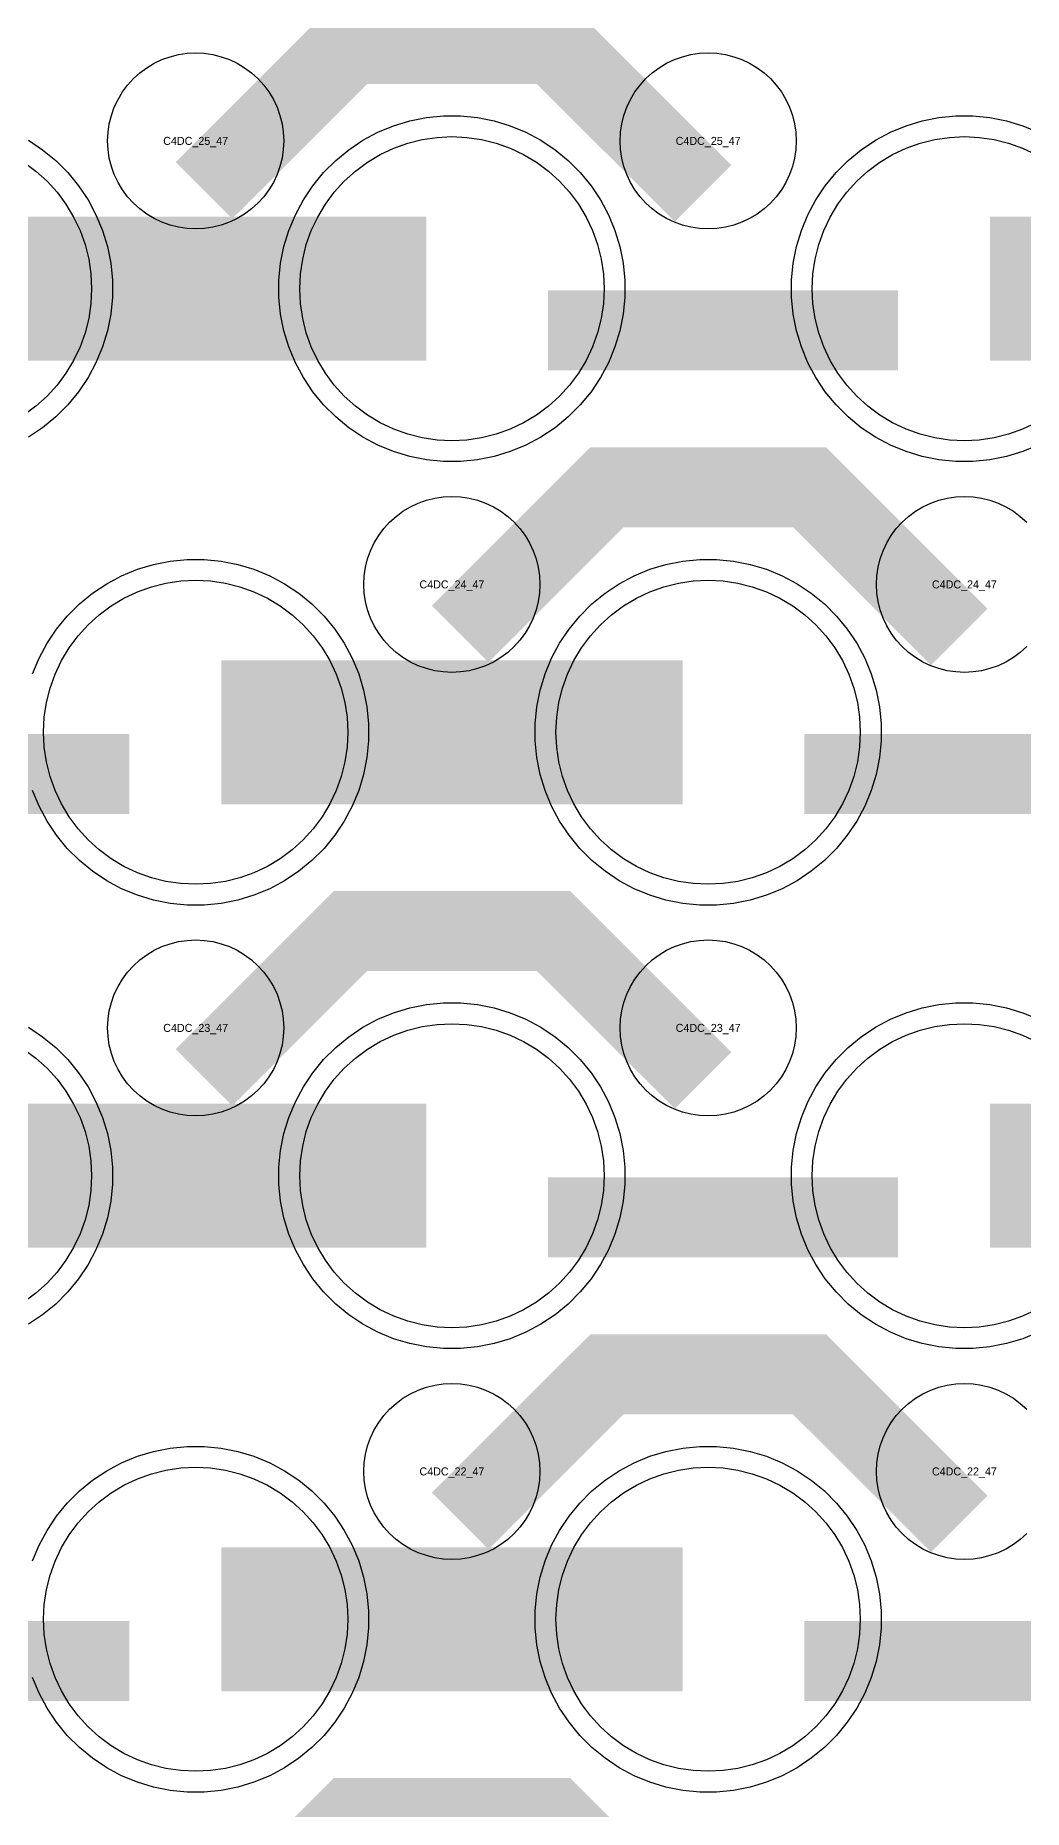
# Model space of a CAD drawing. Extents: x -11880 to 11880, y -14992 to 14992.
# Drawn here: x 2990 to 3298, y -11851 to -11296 of the extents above; entities that cross this region are included whole.
import ezdxf
from ezdxf.enums import TextEntityAlignment as Align

# ---------------------------------------------------------------- set-up
doc = ezdxf.new("R2010")
doc.units = 0
doc.header["$MEASUREMENT"] = 0
for name, color, linetype in [('GDS_775_DT_237', 138, 'CONTINUOUS'), ('RDL1_FS', 34, 'CONTINUOUS'), ('RDL_BS', 160, 'CONTINUOUS')]:
    doc.layers.add(name, color=color, linetype=linetype)

msp = doc.modelspace()

# ---------------------------------------------------------------- linework, layer by layer
at = {"layer": 'RDL1_FS'}
for points in [[(3120, -11422.969), (3115.343, -11422.74), (3110.732, -11422.056), (3106.209, -11420.924), (3101.819, -11419.352), (3097.605, -11417.36), (3093.605, -11414.962), (3089.86, -11412.184), (3086.406, -11409.054), (3083.276, -11405.6), (3080.498, -11401.855), (3078.1, -11397.855), (3076.108, -11393.641), (3074.536, -11389.251), (3073.404, -11384.728), (3072.72, -11380.117), (3072.491, -11375.46), (3072.72, -11370.803), (3073.404, -11366.192), (3074.536, -11361.669), (3076.108, -11357.279), (3078.1, -11353.065), (3080.498, -11349.065), (3083.276, -11345.32), (3086.406, -11341.866), (3089.86, -11338.736), (3093.605, -11335.958), (3097.605, -11333.56), (3101.819, -11331.568), (3106.209, -11329.996), (3110.732, -11328.864), (3115.343, -11328.18), (3120, -11327.951), (3124.657, -11328.18), (3129.268, -11328.864), (3133.791, -11329.996), (3138.181, -11331.568), (3142.395, -11333.56), (3146.395, -11335.958), (3150.14, -11338.736), (3153.594, -11341.866), (3156.724, -11345.32), (3159.502, -11349.065), (3161.9, -11353.065), (3163.892, -11357.279), (3165.464, -11361.669), (3166.596, -11366.192), (3167.28, -11370.803), (3167.509, -11375.46), (3167.28, -11380.117), (3166.596, -11384.728), (3165.464, -11389.251), (3163.892, -11393.641), (3161.9, -11397.855), (3159.502, -11401.855), (3156.724, -11405.6), (3153.594, -11409.054), (3150.14, -11412.184), (3146.395, -11414.962), (3142.395, -11417.36), (3138.181, -11419.352), (3133.791, -11420.924), (3129.268, -11422.056), (3124.657, -11422.74)], [(3040, -11838.664), (3035.343, -11838.435), (3030.732, -11837.751), (3026.209, -11836.619), (3021.819, -11835.047), (3017.605, -11833.055), (3013.605, -11830.657), (3009.86, -11827.879), (3006.406, -11824.749), (3003.276, -11821.295), (3000.498, -11817.55), (2998.1, -11813.55), (2996.108, -11809.336), (2994.536, -11804.946), (2993.404, -11800.423), (2992.72, -11795.812), (2992.491, -11791.155), (2992.72, -11786.498), (2993.404, -11781.887), (2994.536, -11777.364), (2996.108, -11772.974), (2998.1, -11768.76), (3000.498, -11764.76), (3003.276, -11761.015), (3006.406, -11757.561), (3009.86, -11754.431), (3013.605, -11751.653), (3017.605, -11749.255), (3021.819, -11747.263), (3026.209, -11745.691), (3030.732, -11744.559), (3035.343, -11743.875), (3040, -11743.646), (3044.657, -11743.875), (3049.268, -11744.559), (3053.791, -11745.691), (3058.181, -11747.263), (3062.395, -11749.255), (3066.395, -11751.653), (3070.14, -11754.431), (3073.594, -11757.561), (3076.724, -11761.015), (3079.502, -11764.76), (3081.9, -11768.76), (3083.892, -11772.974), (3085.464, -11777.364), (3086.596, -11781.887), (3087.28, -11786.498), (3087.509, -11791.155), (3087.28, -11795.812), (3086.596, -11800.423), (3085.464, -11804.946), (3083.892, -11809.336), (3081.9, -11813.55), (3079.502, -11817.55), (3076.724, -11821.295), (3073.594, -11824.749), (3070.14, -11827.879), (3066.395, -11830.657), (3062.395, -11833.055), (3058.181, -11835.047), (3053.791, -11836.619), (3049.268, -11837.751), (3044.657, -11838.435)], [(3200, -11838.664), (3195.343, -11838.435), (3190.732, -11837.751), (3186.209, -11836.619), (3181.819, -11835.047), (3177.605, -11833.055), (3173.605, -11830.657), (3169.86, -11827.879), (3166.406, -11824.749), (3163.276, -11821.295), (3160.498, -11817.55), (3158.1, -11813.55), (3156.108, -11809.336), (3154.536, -11804.946), (3153.404, -11800.423), (3152.72, -11795.812), (3152.491, -11791.155), (3152.72, -11786.498), (3153.404, -11781.887), (3154.536, -11777.364), (3156.108, -11772.974), (3158.1, -11768.76), (3160.498, -11764.76), (3163.276, -11761.015), (3166.406, -11757.561), (3169.86, -11754.431), (3173.605, -11751.653), (3177.605, -11749.255), (3181.819, -11747.263), (3186.209, -11745.691), (3190.732, -11744.559), (3195.343, -11743.875), (3200, -11743.646), (3204.657, -11743.875), (3209.268, -11744.559), (3213.791, -11745.691), (3218.181, -11747.263), (3222.395, -11749.255), (3226.395, -11751.653), (3230.14, -11754.431), (3233.594, -11757.561), (3236.724, -11761.015), (3239.502, -11764.76), (3241.9, -11768.76), (3243.892, -11772.974), (3245.464, -11777.364), (3246.596, -11781.887), (3247.28, -11786.498), (3247.509, -11791.155), (3247.28, -11795.812), (3246.596, -11800.423), (3245.464, -11804.946), (3243.892, -11809.336), (3241.9, -11813.55), (3239.502, -11817.55), (3236.724, -11821.295), (3233.594, -11824.749), (3230.14, -11827.879), (3226.395, -11830.657), (3222.395, -11833.055), (3218.181, -11835.047), (3213.791, -11836.619), (3209.268, -11837.751), (3204.657, -11838.435)]]:
    msp.add_lwpolyline(points, close=True, dxfattribs=at)
for points in [[(3302.395, -11417.36), (3298.181, -11419.352), (3293.791, -11420.924), (3289.268, -11422.056), (3284.657, -11422.74), (3280, -11422.969), (3275.343, -11422.74), (3270.732, -11422.056), (3266.209, -11420.924), (3261.819, -11419.352), (3257.605, -11417.36), (3253.605, -11414.962), (3249.86, -11412.184), (3246.406, -11409.054), (3243.276, -11405.6), (3240.498, -11401.855), (3238.1, -11397.855), (3236.108, -11393.641), (3234.536, -11389.251), (3233.404, -11384.728), (3232.72, -11380.117), (3232.491, -11375.46), (3232.72, -11370.803), (3233.404, -11366.192), (3234.536, -11361.669), (3236.108, -11357.279), (3238.1, -11353.065), (3240.498, -11349.065), (3243.276, -11345.32), (3246.406, -11341.866), (3249.86, -11338.736), (3253.605, -11335.958), (3257.605, -11333.56), (3261.819, -11331.568), (3266.209, -11329.996), (3270.732, -11328.864), (3275.343, -11328.18), (3280, -11327.951), (3284.657, -11328.18), (3289.268, -11328.864), (3293.791, -11329.996), (3298.181, -11331.568), (3302.395, -11333.56)], [(2986.395, -11335.958), (2990.14, -11338.736), (2993.594, -11341.866), (2996.724, -11345.32), (2999.502, -11349.065), (3001.9, -11353.065), (3003.892, -11357.279), (3005.464, -11361.669), (3006.596, -11366.192), (3007.28, -11370.803), (3007.509, -11375.46), (3007.28, -11380.117), (3006.596, -11384.728), (3005.464, -11389.251), (3003.892, -11393.641), (3001.9, -11397.855), (2999.502, -11401.855), (2996.724, -11405.6), (2993.594, -11409.054), (2990.14, -11412.184), (2986.395, -11414.962)]]:
    msp.add_lwpolyline(points, dxfattribs=at)
for points in [[(2968.002, -11375.46, 45, 45, 0), (3040.002, -11375.46, 45, 45, 0)], [(3040.002, -11375.46, 45, 45, 0), (3112.002, -11375.46, 45, 45, 0)], [(3288.002, -11375.46, 45, 45, 0), (3360.002, -11375.46, 45, 45, 0)], [(3048.002, -11791.155, 45, 45, 0), (3120.002, -11791.155, 45, 45, 0)], [(3120.002, -11791.155, 45, 45, 0), (3192.002, -11791.155, 45, 45, 0)]]:
    msp.add_lwpolyline(points, format="xyseb", dxfattribs=at)
at = {"layer": 'RDL1_FS', "color": 241, "true_color": 0xf7abae}
for points in [[(3040, -11561.534), (3035.343, -11561.305), (3030.732, -11560.621), (3026.209, -11559.489), (3021.819, -11557.917), (3017.605, -11555.925), (3013.605, -11553.527), (3009.86, -11550.749), (3006.406, -11547.619), (3003.276, -11544.165), (3000.498, -11540.42), (2998.1, -11536.42), (2996.108, -11532.206), (2994.536, -11527.816), (2993.404, -11523.293), (2992.72, -11518.682), (2992.491, -11514.025), (2992.72, -11509.368), (2993.404, -11504.757), (2994.536, -11500.234), (2996.108, -11495.844), (2998.1, -11491.63), (3000.498, -11487.63), (3003.276, -11483.885), (3006.406, -11480.431), (3009.86, -11477.301), (3013.605, -11474.523), (3017.605, -11472.125), (3021.819, -11470.133), (3026.209, -11468.561), (3030.732, -11467.429), (3035.343, -11466.745), (3040, -11466.516), (3044.657, -11466.745), (3049.268, -11467.429), (3053.791, -11468.561), (3058.181, -11470.133), (3062.395, -11472.125), (3066.395, -11474.523), (3070.14, -11477.301), (3073.594, -11480.431), (3076.724, -11483.885), (3079.502, -11487.63), (3081.9, -11491.63), (3083.892, -11495.844), (3085.464, -11500.234), (3086.596, -11504.757), (3087.28, -11509.368), (3087.509, -11514.025), (3087.28, -11518.682), (3086.596, -11523.293), (3085.464, -11527.816), (3083.892, -11532.206), (3081.9, -11536.42), (3079.502, -11540.42), (3076.724, -11544.165), (3073.594, -11547.619), (3070.14, -11550.749), (3066.395, -11553.527), (3062.395, -11555.925), (3058.181, -11557.917), (3053.791, -11559.489), (3049.268, -11560.621), (3044.657, -11561.305)], [(3200, -11561.534), (3195.343, -11561.305), (3190.732, -11560.621), (3186.209, -11559.489), (3181.819, -11557.917), (3177.605, -11555.925), (3173.605, -11553.527), (3169.86, -11550.749), (3166.406, -11547.619), (3163.276, -11544.165), (3160.498, -11540.42), (3158.1, -11536.42), (3156.108, -11532.206), (3154.536, -11527.816), (3153.404, -11523.293), (3152.72, -11518.682), (3152.491, -11514.025), (3152.72, -11509.368), (3153.404, -11504.757), (3154.536, -11500.234), (3156.108, -11495.844), (3158.1, -11491.63), (3160.498, -11487.63), (3163.276, -11483.885), (3166.406, -11480.431), (3169.86, -11477.301), (3173.605, -11474.523), (3177.605, -11472.125), (3181.819, -11470.133), (3186.209, -11468.561), (3190.732, -11467.429), (3195.343, -11466.745), (3200, -11466.516), (3204.657, -11466.745), (3209.268, -11467.429), (3213.791, -11468.561), (3218.181, -11470.133), (3222.395, -11472.125), (3226.395, -11474.523), (3230.14, -11477.301), (3233.594, -11480.431), (3236.724, -11483.885), (3239.502, -11487.63), (3241.9, -11491.63), (3243.892, -11495.844), (3245.464, -11500.234), (3246.596, -11504.757), (3247.28, -11509.368), (3247.509, -11514.025), (3247.28, -11518.682), (3246.596, -11523.293), (3245.464, -11527.816), (3243.892, -11532.206), (3241.9, -11536.42), (3239.502, -11540.42), (3236.724, -11544.165), (3233.594, -11547.619), (3230.14, -11550.749), (3226.395, -11553.527), (3222.395, -11555.925), (3218.181, -11557.917), (3213.791, -11559.489), (3209.268, -11560.621), (3204.657, -11561.305)], [(3120, -11700.099), (3115.343, -11699.87), (3110.732, -11699.186), (3106.209, -11698.054), (3101.819, -11696.482), (3097.605, -11694.49), (3093.605, -11692.092), (3089.86, -11689.314), (3086.406, -11686.184), (3083.276, -11682.73), (3080.498, -11678.985), (3078.1, -11674.985), (3076.108, -11670.771), (3074.536, -11666.381), (3073.404, -11661.858), (3072.72, -11657.247), (3072.491, -11652.59), (3072.72, -11647.933), (3073.404, -11643.322), (3074.536, -11638.799), (3076.108, -11634.409), (3078.1, -11630.195), (3080.498, -11626.195), (3083.276, -11622.45), (3086.406, -11618.996), (3089.86, -11615.866), (3093.605, -11613.088), (3097.605, -11610.69), (3101.819, -11608.698), (3106.209, -11607.126), (3110.732, -11605.994), (3115.343, -11605.31), (3120, -11605.081), (3124.657, -11605.31), (3129.268, -11605.994), (3133.791, -11607.126), (3138.181, -11608.698), (3142.395, -11610.69), (3146.395, -11613.088), (3150.14, -11615.866), (3153.594, -11618.996), (3156.724, -11622.45), (3159.502, -11626.195), (3161.9, -11630.195), (3163.892, -11634.409), (3165.464, -11638.799), (3166.596, -11643.322), (3167.28, -11647.933), (3167.509, -11652.59), (3167.28, -11657.247), (3166.596, -11661.858), (3165.464, -11666.381), (3163.892, -11670.771), (3161.9, -11674.985), (3159.502, -11678.985), (3156.724, -11682.73), (3153.594, -11686.184), (3150.14, -11689.314), (3146.395, -11692.092), (3142.395, -11694.49), (3138.181, -11696.482), (3133.791, -11698.054), (3129.268, -11699.186), (3124.657, -11699.87)]]:
    msp.add_lwpolyline(points, close=True, dxfattribs=at)
for points in [[(3048.002, -11514.025, 45, 45, 0), (3120.002, -11514.025, 45, 45, 0)], [(3120.002, -11514.025, 45, 45, 0), (3192.002, -11514.025, 45, 45, 0)], [(2968.002, -11652.59, 45, 45, 0), (3040.002, -11652.59, 45, 45, 0)], [(3040.002, -11652.59, 45, 45, 0), (3112.002, -11652.59, 45, 45, 0)], [(3288.002, -11652.59, 45, 45, 0), (3360.002, -11652.59, 45, 45, 0)]]:
    msp.add_lwpolyline(points, format="xyseb", dxfattribs=at)
for points in [[(3302.395, -11694.49), (3298.181, -11696.482), (3293.791, -11698.054), (3289.268, -11699.186), (3284.657, -11699.87), (3280, -11700.099), (3275.343, -11699.87), (3270.732, -11699.186), (3266.209, -11698.054), (3261.819, -11696.482), (3257.605, -11694.49), (3253.605, -11692.092), (3249.86, -11689.314), (3246.406, -11686.184), (3243.276, -11682.73), (3240.498, -11678.985), (3238.1, -11674.985), (3236.108, -11670.771), (3234.536, -11666.381), (3233.404, -11661.858), (3232.72, -11657.247), (3232.491, -11652.59), (3232.72, -11647.933), (3233.404, -11643.322), (3234.536, -11638.799), (3236.108, -11634.409), (3238.1, -11630.195), (3240.498, -11626.195), (3243.276, -11622.45), (3246.406, -11618.996), (3249.86, -11615.866), (3253.605, -11613.088), (3257.605, -11610.69), (3261.819, -11608.698), (3266.209, -11607.126), (3270.732, -11605.994), (3275.343, -11605.31), (3280, -11605.081), (3284.657, -11605.31), (3289.268, -11605.994), (3293.791, -11607.126), (3298.181, -11608.698), (3302.395, -11610.69)], [(2986.395, -11613.088), (2990.14, -11615.866), (2993.594, -11618.996), (2996.724, -11622.45), (2999.502, -11626.195), (3001.9, -11630.195), (3003.892, -11634.409), (3005.464, -11638.799), (3006.596, -11643.322), (3007.28, -11647.933), (3007.509, -11652.59), (3007.28, -11657.247), (3006.596, -11661.858), (3005.464, -11666.381), (3003.892, -11670.771), (3001.9, -11674.985), (2999.502, -11678.985), (2996.724, -11682.73), (2993.594, -11686.184), (2990.14, -11689.314), (2986.395, -11692.092)]]:
    msp.add_lwpolyline(points, dxfattribs=at)
at = {"layer": 'RDL_BS'}
for points in [[(3042.562, -11344.774, 25, 25, 0), (3088.377, -11298.959, 25, 25, 0), (3121.93, -11298.959, 25, 25, 0)], [(3198.401, -11345.673, 25, 25, 0), (3151.687, -11298.959, 25, 25, 0), (3121.929, -11298.959, 25, 25, 0)], [(3150.016, -11388.473, 25, 25, 0), (3259.281, -11388.473, 25, 25, 0)], [(3122.562, -11483.339, 25, 25, 0), (3168.377, -11437.524, 25, 25, 0), (3201.93, -11437.524, 25, 25, 0)], [(3278.401, -11484.238, 25, 25, 0), (3231.687, -11437.524, 25, 25, 0), (3201.929, -11437.524, 25, 25, 0)], [(3042.562, -11621.904, 25, 25, 0), (3088.377, -11576.089, 25, 25, 0), (3121.93, -11576.089, 25, 25, 0)], [(3198.401, -11622.803, 25, 25, 0), (3151.687, -11576.089, 25, 25, 0), (3121.929, -11576.089, 25, 25, 0)], [(3122.562, -11760.469, 25, 25, 0), (3168.377, -11714.654, 25, 25, 0), (3201.93, -11714.654, 25, 25, 0)], [(3278.401, -11761.368, 25, 25, 0), (3231.687, -11714.654, 25, 25, 0), (3201.929, -11714.654, 25, 25, 0)], [(2910.016, -11804.168, 25, 25, 0), (3019.281, -11804.168, 25, 25, 0)], [(3230.016, -11804.168, 25, 25, 0), (3339.281, -11804.168, 25, 25, 0)], [(3042.562, -11899.034, 25, 25, 0), (3088.377, -11853.219, 25, 25, 0), (3121.93, -11853.219, 25, 25, 0)], [(3198.401, -11899.933, 25, 25, 0), (3151.687, -11853.219, 25, 25, 0), (3121.929, -11853.219, 25, 25, 0)]]:
    msp.add_lwpolyline(points, format="xyseb", dxfattribs=at)
for points in [[(3040, -11356.766), (3037.307, -11356.634), (3034.635, -11356.238), (3032.016, -11355.581), (3029.481, -11354.674), (3027.044, -11353.522), (3024.72, -11352.129), (3022.557, -11350.526), (3020.558, -11348.714), (3018.746, -11346.715), (3017.143, -11344.552), (3015.75, -11342.228), (3014.598, -11339.791), (3013.691, -11337.256), (3013.034, -11334.637), (3012.638, -11331.965), (3012.506, -11329.272), (3012.638, -11326.579), (3013.034, -11323.907), (3013.691, -11321.288), (3014.598, -11318.753), (3015.75, -11316.316), (3017.143, -11313.992), (3018.746, -11311.829), (3020.558, -11309.83), (3022.557, -11308.018), (3024.72, -11306.415), (3027.044, -11305.022), (3029.481, -11303.87), (3032.016, -11302.963), (3034.635, -11302.306), (3037.307, -11301.91), (3040, -11301.778), (3042.693, -11301.91), (3045.365, -11302.306), (3047.984, -11302.963), (3050.519, -11303.87), (3052.956, -11305.022), (3055.28, -11306.415), (3057.443, -11308.018), (3059.442, -11309.83), (3061.254, -11311.829), (3062.857, -11313.992), (3064.25, -11316.316), (3065.402, -11318.753), (3066.309, -11321.288), (3066.966, -11323.907), (3067.362, -11326.579), (3067.494, -11329.272), (3067.362, -11331.965), (3066.966, -11334.637), (3066.309, -11337.256), (3065.402, -11339.791), (3064.25, -11342.228), (3062.857, -11344.552), (3061.254, -11346.715), (3059.442, -11348.714), (3057.443, -11350.526), (3055.28, -11352.129), (3052.956, -11353.522), (3050.519, -11354.674), (3047.984, -11355.581), (3045.365, -11356.238), (3042.693, -11356.634)], [(3200, -11356.766), (3197.307, -11356.634), (3194.635, -11356.238), (3192.016, -11355.581), (3189.481, -11354.674), (3187.044, -11353.522), (3184.72, -11352.129), (3182.557, -11350.526), (3180.558, -11348.714), (3178.746, -11346.715), (3177.143, -11344.552), (3175.75, -11342.228), (3174.598, -11339.791), (3173.691, -11337.256), (3173.034, -11334.637), (3172.638, -11331.965), (3172.506, -11329.272), (3172.638, -11326.579), (3173.034, -11323.907), (3173.691, -11321.288), (3174.598, -11318.753), (3175.75, -11316.316), (3177.143, -11313.992), (3178.746, -11311.829), (3180.558, -11309.83), (3182.557, -11308.018), (3184.72, -11306.415), (3187.044, -11305.022), (3189.481, -11303.87), (3192.016, -11302.963), (3194.635, -11302.306), (3197.307, -11301.91), (3200, -11301.778), (3202.693, -11301.91), (3205.365, -11302.306), (3207.984, -11302.963), (3210.519, -11303.87), (3212.956, -11305.022), (3215.28, -11306.415), (3217.443, -11308.018), (3219.442, -11309.83), (3221.254, -11311.829), (3222.857, -11313.992), (3224.25, -11316.316), (3225.402, -11318.753), (3226.309, -11321.288), (3226.966, -11323.907), (3227.362, -11326.579), (3227.494, -11329.272), (3227.362, -11331.965), (3226.966, -11334.637), (3226.309, -11337.256), (3225.402, -11339.791), (3224.25, -11342.228), (3222.857, -11344.552), (3221.254, -11346.715), (3219.442, -11348.714), (3217.443, -11350.526), (3215.28, -11352.129), (3212.956, -11353.522), (3210.519, -11354.674), (3207.984, -11355.581), (3205.365, -11356.238), (3202.693, -11356.634)], [(3117.356, -11429.46), (3112.062, -11428.943), (3106.835, -11427.897), (3101.795, -11426.366), (3096.885, -11424.335), (3092.223, -11421.843), (3087.809, -11418.896), (3083.708, -11415.534), (3079.926, -11411.752), (3076.564, -11407.651), (3073.617, -11403.237), (3071.125, -11398.575), (3069.094, -11393.665), (3067.563, -11388.625), (3066.517, -11383.398), (3066, -11378.104), (3066, -11372.816), (3066.517, -11367.522), (3067.563, -11362.295), (3069.094, -11357.255), (3071.125, -11352.345), (3073.617, -11347.683), (3076.564, -11343.269), (3079.926, -11339.168), (3083.708, -11335.386), (3087.809, -11332.024), (3092.223, -11329.077), (3096.885, -11326.585), (3101.795, -11324.554), (3106.835, -11323.023), (3112.062, -11321.977), (3117.356, -11321.46), (3122.644, -11321.46), (3127.938, -11321.977), (3133.165, -11323.023), (3138.205, -11324.554), (3143.115, -11326.585), (3147.777, -11329.077), (3152.191, -11332.024), (3156.292, -11335.386), (3160.074, -11339.168), (3163.436, -11343.269), (3166.383, -11347.683), (3168.875, -11352.345), (3170.906, -11357.255), (3172.437, -11362.295), (3173.483, -11367.522), (3174, -11372.816), (3174, -11378.104), (3173.483, -11383.398), (3172.437, -11388.625), (3170.906, -11393.665), (3168.875, -11398.575), (3166.383, -11403.237), (3163.436, -11407.651), (3160.074, -11411.752), (3156.292, -11415.534), (3152.191, -11418.896), (3147.777, -11421.843), (3143.115, -11424.335), (3138.205, -11426.366), (3133.165, -11427.897), (3127.938, -11428.943), (3122.644, -11429.46)], [(3120, -11495.331), (3117.307, -11495.199), (3114.635, -11494.803), (3112.016, -11494.146), (3109.481, -11493.239), (3107.044, -11492.087), (3104.72, -11490.694), (3102.557, -11489.091), (3100.558, -11487.279), (3098.746, -11485.28), (3097.143, -11483.117), (3095.75, -11480.793), (3094.598, -11478.356), (3093.691, -11475.821), (3093.034, -11473.202), (3092.638, -11470.53), (3092.506, -11467.837), (3092.638, -11465.144), (3093.034, -11462.472), (3093.691, -11459.853), (3094.598, -11457.318), (3095.75, -11454.881), (3097.143, -11452.557), (3098.746, -11450.394), (3100.558, -11448.395), (3102.557, -11446.583), (3104.72, -11444.98), (3107.044, -11443.587), (3109.481, -11442.435), (3112.016, -11441.528), (3114.635, -11440.871), (3117.307, -11440.475), (3120, -11440.343), (3122.693, -11440.475), (3125.365, -11440.871), (3127.984, -11441.528), (3130.519, -11442.435), (3132.956, -11443.587), (3135.28, -11444.98), (3137.443, -11446.583), (3139.442, -11448.395), (3141.254, -11450.394), (3142.857, -11452.557), (3144.25, -11454.881), (3145.402, -11457.318), (3146.309, -11459.853), (3146.966, -11462.472), (3147.362, -11465.144), (3147.494, -11467.837), (3147.362, -11470.53), (3146.966, -11473.202), (3146.309, -11475.821), (3145.402, -11478.356), (3144.25, -11480.793), (3142.857, -11483.117), (3141.254, -11485.28), (3139.442, -11487.279), (3137.443, -11489.091), (3135.28, -11490.694), (3132.956, -11492.087), (3130.519, -11493.239), (3127.984, -11494.146), (3125.365, -11494.803), (3122.693, -11495.199)], [(3040, -11633.896), (3037.307, -11633.764), (3034.635, -11633.368), (3032.016, -11632.711), (3029.481, -11631.804), (3027.044, -11630.652), (3024.72, -11629.259), (3022.557, -11627.656), (3020.558, -11625.844), (3018.746, -11623.845), (3017.143, -11621.682), (3015.75, -11619.358), (3014.598, -11616.921), (3013.691, -11614.386), (3013.034, -11611.767), (3012.638, -11609.095), (3012.506, -11606.402), (3012.638, -11603.709), (3013.034, -11601.037), (3013.691, -11598.418), (3014.598, -11595.883), (3015.75, -11593.446), (3017.143, -11591.122), (3018.746, -11588.959), (3020.558, -11586.96), (3022.557, -11585.148), (3024.72, -11583.545), (3027.044, -11582.152), (3029.481, -11581), (3032.016, -11580.093), (3034.635, -11579.436), (3037.307, -11579.04), (3040, -11578.908), (3042.693, -11579.04), (3045.365, -11579.436), (3047.984, -11580.093), (3050.519, -11581), (3052.956, -11582.152), (3055.28, -11583.545), (3057.443, -11585.148), (3059.442, -11586.96), (3061.254, -11588.959), (3062.857, -11591.122), (3064.25, -11593.446), (3065.402, -11595.883), (3066.309, -11598.418), (3066.966, -11601.037), (3067.362, -11603.709), (3067.494, -11606.402), (3067.362, -11609.095), (3066.966, -11611.767), (3066.309, -11614.386), (3065.402, -11616.921), (3064.25, -11619.358), (3062.857, -11621.682), (3061.254, -11623.845), (3059.442, -11625.844), (3057.443, -11627.656), (3055.28, -11629.259), (3052.956, -11630.652), (3050.519, -11631.804), (3047.984, -11632.711), (3045.365, -11633.368), (3042.693, -11633.764)], [(3200, -11633.896), (3197.307, -11633.764), (3194.635, -11633.368), (3192.016, -11632.711), (3189.481, -11631.804), (3187.044, -11630.652), (3184.72, -11629.259), (3182.557, -11627.656), (3180.558, -11625.844), (3178.746, -11623.845), (3177.143, -11621.682), (3175.75, -11619.358), (3174.598, -11616.921), (3173.691, -11614.386), (3173.034, -11611.767), (3172.638, -11609.095), (3172.506, -11606.402), (3172.638, -11603.709), (3173.034, -11601.037), (3173.691, -11598.418), (3174.598, -11595.883), (3175.75, -11593.446), (3177.143, -11591.122), (3178.746, -11588.959), (3180.558, -11586.96), (3182.557, -11585.148), (3184.72, -11583.545), (3187.044, -11582.152), (3189.481, -11581), (3192.016, -11580.093), (3194.635, -11579.436), (3197.307, -11579.04), (3200, -11578.908), (3202.693, -11579.04), (3205.365, -11579.436), (3207.984, -11580.093), (3210.519, -11581), (3212.956, -11582.152), (3215.28, -11583.545), (3217.443, -11585.148), (3219.442, -11586.96), (3221.254, -11588.959), (3222.857, -11591.122), (3224.25, -11593.446), (3225.402, -11595.883), (3226.309, -11598.418), (3226.966, -11601.037), (3227.362, -11603.709), (3227.494, -11606.402), (3227.362, -11609.095), (3226.966, -11611.767), (3226.309, -11614.386), (3225.402, -11616.921), (3224.25, -11619.358), (3222.857, -11621.682), (3221.254, -11623.845), (3219.442, -11625.844), (3217.443, -11627.656), (3215.28, -11629.259), (3212.956, -11630.652), (3210.519, -11631.804), (3207.984, -11632.711), (3205.365, -11633.368), (3202.693, -11633.764)], [(3120, -11772.461), (3117.307, -11772.329), (3114.635, -11771.933), (3112.016, -11771.276), (3109.481, -11770.369), (3107.044, -11769.217), (3104.72, -11767.824), (3102.557, -11766.221), (3100.558, -11764.409), (3098.746, -11762.41), (3097.143, -11760.247), (3095.75, -11757.923), (3094.598, -11755.486), (3093.691, -11752.951), (3093.034, -11750.332), (3092.638, -11747.66), (3092.506, -11744.967), (3092.638, -11742.274), (3093.034, -11739.602), (3093.691, -11736.983), (3094.598, -11734.448), (3095.75, -11732.011), (3097.143, -11729.687), (3098.746, -11727.524), (3100.558, -11725.525), (3102.557, -11723.713), (3104.72, -11722.11), (3107.044, -11720.717), (3109.481, -11719.565), (3112.016, -11718.658), (3114.635, -11718.001), (3117.307, -11717.605), (3120, -11717.473), (3122.693, -11717.605), (3125.365, -11718.001), (3127.984, -11718.658), (3130.519, -11719.565), (3132.956, -11720.717), (3135.28, -11722.11), (3137.443, -11723.713), (3139.442, -11725.525), (3141.254, -11727.524), (3142.857, -11729.687), (3144.25, -11732.011), (3145.402, -11734.448), (3146.309, -11736.983), (3146.966, -11739.602), (3147.362, -11742.274), (3147.494, -11744.967), (3147.362, -11747.66), (3146.966, -11750.332), (3146.309, -11752.951), (3145.402, -11755.486), (3144.25, -11757.923), (3142.857, -11760.247), (3141.254, -11762.41), (3139.442, -11764.409), (3137.443, -11766.221), (3135.28, -11767.824), (3132.956, -11769.217), (3130.519, -11770.369), (3127.984, -11771.276), (3125.365, -11771.933), (3122.693, -11772.329)], [(3197.356, -11845.155), (3192.062, -11844.638), (3186.835, -11843.592), (3181.795, -11842.061), (3176.885, -11840.03), (3172.223, -11837.538), (3167.809, -11834.591), (3163.708, -11831.229), (3159.926, -11827.447), (3156.564, -11823.346), (3153.617, -11818.932), (3151.125, -11814.27), (3149.094, -11809.36), (3147.563, -11804.32), (3146.517, -11799.093), (3146, -11793.799), (3146, -11788.511), (3146.517, -11783.217), (3147.563, -11777.99), (3149.094, -11772.95), (3151.125, -11768.04), (3153.617, -11763.378), (3156.564, -11758.964), (3159.926, -11754.863), (3163.708, -11751.081), (3167.809, -11747.719), (3172.223, -11744.772), (3176.885, -11742.28), (3181.795, -11740.249), (3186.835, -11738.718), (3192.062, -11737.672), (3197.356, -11737.155), (3202.644, -11737.155), (3207.938, -11737.672), (3213.165, -11738.718), (3218.205, -11740.249), (3223.115, -11742.28), (3227.777, -11744.772), (3232.191, -11747.719), (3236.292, -11751.081), (3240.074, -11754.863), (3243.436, -11758.964), (3246.383, -11763.378), (3248.875, -11768.04), (3250.906, -11772.95), (3252.437, -11777.99), (3253.483, -11783.217), (3254, -11788.511), (3254, -11793.799), (3253.483, -11799.093), (3252.437, -11804.32), (3250.906, -11809.36), (3248.875, -11814.27), (3246.383, -11818.932), (3243.436, -11823.346), (3240.074, -11827.447), (3236.292, -11831.229), (3232.191, -11834.591), (3227.777, -11837.538), (3223.115, -11840.03), (3218.205, -11842.061), (3213.165, -11843.592), (3207.938, -11844.638), (3202.644, -11845.155)]]:
    msp.add_lwpolyline(points, close=True, dxfattribs=at)
for points in [[(3303.115, -11424.335), (3298.205, -11426.366), (3293.165, -11427.897), (3287.938, -11428.943), (3282.644, -11429.46), (3277.356, -11429.46), (3272.062, -11428.943), (3266.835, -11427.897), (3261.795, -11426.366), (3256.885, -11424.335), (3252.223, -11421.843), (3247.809, -11418.896), (3243.708, -11415.534), (3239.926, -11411.752), (3236.564, -11407.651), (3233.617, -11403.237), (3231.125, -11398.575), (3229.094, -11393.665), (3227.563, -11388.625), (3226.517, -11383.398), (3226, -11378.104), (3226, -11372.816), (3226.517, -11367.522), (3227.563, -11362.295), (3229.094, -11357.255), (3231.125, -11352.345), (3233.617, -11347.683), (3236.564, -11343.269), (3239.926, -11339.168), (3243.708, -11335.386), (3247.809, -11332.024), (3252.223, -11329.077), (3256.885, -11326.585), (3261.795, -11324.554), (3266.835, -11323.023), (3272.062, -11321.977), (3277.356, -11321.46), (3282.644, -11321.46), (3287.938, -11321.977), (3293.165, -11323.023), (3298.205, -11324.554), (3303.115, -11326.585)], [(2987.777, -11329.077), (2992.191, -11332.024), (2996.292, -11335.386), (3000.074, -11339.168), (3003.436, -11343.269), (3006.383, -11347.683), (3008.875, -11352.345), (3010.906, -11357.255), (3012.437, -11362.295), (3013.483, -11367.522), (3014, -11372.816), (3014, -11378.104), (3013.483, -11383.398), (3012.437, -11388.625), (3010.906, -11393.665), (3008.875, -11398.575), (3006.383, -11403.237), (3003.436, -11407.651), (3000.074, -11411.752), (2996.292, -11415.534), (2992.191, -11418.896), (2987.777, -11421.843)], [(3299.442, -11487.279), (3297.443, -11489.091), (3295.28, -11490.694), (3292.956, -11492.087), (3290.519, -11493.239), (3287.984, -11494.146), (3285.365, -11494.803), (3282.693, -11495.199), (3280, -11495.331), (3277.307, -11495.199), (3274.635, -11494.803), (3272.016, -11494.146), (3269.481, -11493.239), (3267.044, -11492.087), (3264.72, -11490.694), (3262.557, -11489.091), (3260.558, -11487.279), (3258.746, -11485.28), (3257.143, -11483.117), (3255.75, -11480.793), (3254.598, -11478.356), (3253.691, -11475.821), (3253.034, -11473.202), (3252.638, -11470.53), (3252.506, -11467.837), (3252.638, -11465.144), (3253.034, -11462.472), (3253.691, -11459.853), (3254.598, -11457.318), (3255.75, -11454.881), (3257.143, -11452.557), (3258.746, -11450.394), (3260.558, -11448.395), (3262.557, -11446.583), (3264.72, -11444.98), (3267.044, -11443.587), (3269.481, -11442.435), (3272.016, -11441.528), (3274.635, -11440.871), (3277.307, -11440.475), (3280, -11440.343), (3282.693, -11440.475), (3285.365, -11440.871), (3287.984, -11441.528), (3290.519, -11442.435), (3292.956, -11443.587), (3295.28, -11444.98), (3297.443, -11446.583), (3299.442, -11448.395)], [(3299.442, -11764.409), (3297.443, -11766.221), (3295.28, -11767.824), (3292.956, -11769.217), (3290.519, -11770.369), (3287.984, -11771.276), (3285.365, -11771.933), (3282.693, -11772.329), (3280, -11772.461), (3277.307, -11772.329), (3274.635, -11771.933), (3272.016, -11771.276), (3269.481, -11770.369), (3267.044, -11769.217), (3264.72, -11767.824), (3262.557, -11766.221), (3260.558, -11764.409), (3258.746, -11762.41), (3257.143, -11760.247), (3255.75, -11757.923), (3254.598, -11755.486), (3253.691, -11752.951), (3253.034, -11750.332), (3252.638, -11747.66), (3252.506, -11744.967), (3252.638, -11742.274), (3253.034, -11739.602), (3253.691, -11736.983), (3254.598, -11734.448), (3255.75, -11732.011), (3257.143, -11729.687), (3258.746, -11727.524), (3260.558, -11725.525), (3262.557, -11723.713), (3264.72, -11722.11), (3267.044, -11720.717), (3269.481, -11719.565), (3272.016, -11718.658), (3274.635, -11718.001), (3277.307, -11717.605), (3280, -11717.473), (3282.693, -11717.605), (3285.365, -11718.001), (3287.984, -11718.658), (3290.519, -11719.565), (3292.956, -11720.717), (3295.28, -11722.11), (3297.443, -11723.713), (3299.442, -11725.525)], [(2989.094, -11772.95), (2991.125, -11768.04), (2993.617, -11763.378), (2996.564, -11758.964), (2999.926, -11754.863), (3003.708, -11751.081), (3007.809, -11747.719), (3012.223, -11744.772), (3016.885, -11742.28), (3021.795, -11740.249), (3026.835, -11738.718), (3032.062, -11737.672), (3037.356, -11737.155), (3042.644, -11737.155), (3047.938, -11737.672), (3053.165, -11738.718), (3058.205, -11740.249), (3063.115, -11742.28), (3067.777, -11744.772), (3072.191, -11747.719), (3076.292, -11751.081), (3080.074, -11754.863), (3083.436, -11758.964), (3086.383, -11763.378), (3088.875, -11768.04), (3090.906, -11772.95), (3092.437, -11777.99), (3093.483, -11783.217), (3094, -11788.511), (3094, -11793.799), (3093.483, -11799.093), (3092.437, -11804.32), (3090.906, -11809.36), (3088.875, -11814.27), (3086.383, -11818.932), (3083.436, -11823.346), (3080.074, -11827.447), (3076.292, -11831.229), (3072.191, -11834.591), (3067.777, -11837.538), (3063.115, -11840.03), (3058.205, -11842.061), (3053.165, -11843.592), (3047.938, -11844.638), (3042.644, -11845.155), (3037.356, -11845.155), (3032.062, -11844.638), (3026.835, -11843.592), (3021.795, -11842.061), (3016.885, -11840.03), (3012.223, -11837.538), (3007.809, -11834.591), (3003.708, -11831.229), (2999.926, -11827.447), (2996.564, -11823.346), (2993.617, -11818.932), (2991.125, -11814.27), (2989.094, -11809.36)]]:
    msp.add_lwpolyline(points, dxfattribs=at)
at = {"layer": 'RDL_BS', "color": 241, "true_color": 0xf7abae}
for points in [[(2989.094, -11495.82), (2991.125, -11490.91), (2993.617, -11486.248), (2996.564, -11481.834), (2999.926, -11477.733), (3003.708, -11473.951), (3007.809, -11470.589), (3012.223, -11467.642), (3016.885, -11465.15), (3021.795, -11463.119), (3026.835, -11461.588), (3032.062, -11460.542), (3037.356, -11460.025), (3042.644, -11460.025), (3047.938, -11460.542), (3053.165, -11461.588), (3058.205, -11463.119), (3063.115, -11465.15), (3067.777, -11467.642), (3072.191, -11470.589), (3076.292, -11473.951), (3080.074, -11477.733), (3083.436, -11481.834), (3086.383, -11486.248), (3088.875, -11490.91), (3090.906, -11495.82), (3092.437, -11500.86), (3093.483, -11506.087), (3094, -11511.381), (3094, -11516.669), (3093.483, -11521.963), (3092.437, -11527.19), (3090.906, -11532.23), (3088.875, -11537.14), (3086.383, -11541.802), (3083.436, -11546.216), (3080.074, -11550.317), (3076.292, -11554.099), (3072.191, -11557.461), (3067.777, -11560.408), (3063.115, -11562.9), (3058.205, -11564.931), (3053.165, -11566.462), (3047.938, -11567.508), (3042.644, -11568.025), (3037.356, -11568.025), (3032.062, -11567.508), (3026.835, -11566.462), (3021.795, -11564.931), (3016.885, -11562.9), (3012.223, -11560.408), (3007.809, -11557.461), (3003.708, -11554.099), (2999.926, -11550.317), (2996.564, -11546.216), (2993.617, -11541.802), (2991.125, -11537.14), (2989.094, -11532.23)], [(3303.115, -11701.465), (3298.205, -11703.496), (3293.165, -11705.027), (3287.938, -11706.073), (3282.644, -11706.59), (3277.356, -11706.59), (3272.062, -11706.073), (3266.835, -11705.027), (3261.795, -11703.496), (3256.885, -11701.465), (3252.223, -11698.973), (3247.809, -11696.026), (3243.708, -11692.664), (3239.926, -11688.882), (3236.564, -11684.781), (3233.617, -11680.367), (3231.125, -11675.705), (3229.094, -11670.795), (3227.563, -11665.755), (3226.517, -11660.528), (3226, -11655.234), (3226, -11649.946), (3226.517, -11644.652), (3227.563, -11639.425), (3229.094, -11634.385), (3231.125, -11629.475), (3233.617, -11624.813), (3236.564, -11620.399), (3239.926, -11616.298), (3243.708, -11612.516), (3247.809, -11609.154), (3252.223, -11606.207), (3256.885, -11603.715), (3261.795, -11601.684), (3266.835, -11600.153), (3272.062, -11599.107), (3277.356, -11598.59), (3282.644, -11598.59), (3287.938, -11599.107), (3293.165, -11600.153), (3298.205, -11601.684), (3303.115, -11603.715)], [(2987.777, -11606.207), (2992.191, -11609.154), (2996.292, -11612.516), (3000.074, -11616.298), (3003.436, -11620.399), (3006.383, -11624.813), (3008.875, -11629.475), (3010.906, -11634.385), (3012.437, -11639.425), (3013.483, -11644.652), (3014, -11649.946), (3014, -11655.234), (3013.483, -11660.528), (3012.437, -11665.755), (3010.906, -11670.795), (3008.875, -11675.705), (3006.383, -11680.367), (3003.436, -11684.781), (3000.074, -11688.882), (2996.292, -11692.664), (2992.191, -11696.026), (2987.777, -11698.973)]]:
    msp.add_lwpolyline(points, dxfattribs=at)
for points in [[(3197.356, -11568.025), (3192.062, -11567.508), (3186.835, -11566.462), (3181.795, -11564.931), (3176.885, -11562.9), (3172.223, -11560.408), (3167.809, -11557.461), (3163.708, -11554.099), (3159.926, -11550.317), (3156.564, -11546.216), (3153.617, -11541.802), (3151.125, -11537.14), (3149.094, -11532.23), (3147.563, -11527.19), (3146.517, -11521.963), (3146, -11516.669), (3146, -11511.381), (3146.517, -11506.087), (3147.563, -11500.86), (3149.094, -11495.82), (3151.125, -11490.91), (3153.617, -11486.248), (3156.564, -11481.834), (3159.926, -11477.733), (3163.708, -11473.951), (3167.809, -11470.589), (3172.223, -11467.642), (3176.885, -11465.15), (3181.795, -11463.119), (3186.835, -11461.588), (3192.062, -11460.542), (3197.356, -11460.025), (3202.644, -11460.025), (3207.938, -11460.542), (3213.165, -11461.588), (3218.205, -11463.119), (3223.115, -11465.15), (3227.777, -11467.642), (3232.191, -11470.589), (3236.292, -11473.951), (3240.074, -11477.733), (3243.436, -11481.834), (3246.383, -11486.248), (3248.875, -11490.91), (3250.906, -11495.82), (3252.437, -11500.86), (3253.483, -11506.087), (3254, -11511.381), (3254, -11516.669), (3253.483, -11521.963), (3252.437, -11527.19), (3250.906, -11532.23), (3248.875, -11537.14), (3246.383, -11541.802), (3243.436, -11546.216), (3240.074, -11550.317), (3236.292, -11554.099), (3232.191, -11557.461), (3227.777, -11560.408), (3223.115, -11562.9), (3218.205, -11564.931), (3213.165, -11566.462), (3207.938, -11567.508), (3202.644, -11568.025)], [(3117.356, -11706.59), (3112.062, -11706.073), (3106.835, -11705.027), (3101.795, -11703.496), (3096.885, -11701.465), (3092.223, -11698.973), (3087.809, -11696.026), (3083.708, -11692.664), (3079.926, -11688.882), (3076.564, -11684.781), (3073.617, -11680.367), (3071.125, -11675.705), (3069.094, -11670.795), (3067.563, -11665.755), (3066.517, -11660.528), (3066, -11655.234), (3066, -11649.946), (3066.517, -11644.652), (3067.563, -11639.425), (3069.094, -11634.385), (3071.125, -11629.475), (3073.617, -11624.813), (3076.564, -11620.399), (3079.926, -11616.298), (3083.708, -11612.516), (3087.809, -11609.154), (3092.223, -11606.207), (3096.885, -11603.715), (3101.795, -11601.684), (3106.835, -11600.153), (3112.062, -11599.107), (3117.356, -11598.59), (3122.644, -11598.59), (3127.938, -11599.107), (3133.165, -11600.153), (3138.205, -11601.684), (3143.115, -11603.715), (3147.777, -11606.207), (3152.191, -11609.154), (3156.292, -11612.516), (3160.074, -11616.298), (3163.436, -11620.399), (3166.383, -11624.813), (3168.875, -11629.475), (3170.906, -11634.385), (3172.437, -11639.425), (3173.483, -11644.652), (3174, -11649.946), (3174, -11655.234), (3173.483, -11660.528), (3172.437, -11665.755), (3170.906, -11670.795), (3168.875, -11675.705), (3166.383, -11680.367), (3163.436, -11684.781), (3160.074, -11688.882), (3156.292, -11692.664), (3152.191, -11696.026), (3147.777, -11698.973), (3143.115, -11701.465), (3138.205, -11703.496), (3133.165, -11705.027), (3127.938, -11706.073), (3122.644, -11706.59)]]:
    msp.add_lwpolyline(points, close=True, dxfattribs=at)
for points in [[(2910.016, -11527.038, 25, 25, 0), (3019.281, -11527.038, 25, 25, 0)], [(3230.016, -11527.038, 25, 25, 0), (3339.281, -11527.038, 25, 25, 0)], [(3150.016, -11665.603, 25, 25, 0), (3259.281, -11665.603, 25, 25, 0)]]:
    msp.add_lwpolyline(points, format="xyseb", dxfattribs=at)

# ---------------------------------------------------------------- texts
at = {"layer": 'GDS_775_DT_237'}
for s, p in [('C4DC_25_47', (3040, -11329.272)), ('C4DC_25_47', (3040, -11329.272)), ('C4DC_25_47', (3200, -11329.272)), ('C4DC_25_47', (3200, -11329.272)), ('C4DC_24_47', (3120, -11467.837)), ('C4DC_24_47', (3120, -11467.837)), ('C4DC_24_47', (3280, -11467.837)), ('C4DC_24_47', (3280, -11467.837)), ('C4DC_23_47', (3040, -11606.402)), ('C4DC_23_47', (3040, -11606.402)), ('C4DC_23_47', (3200, -11606.402)), ('C4DC_23_47', (3200, -11606.402)), ('C4DC_22_47', (3120, -11744.967)), ('C4DC_22_47', (3120, -11744.967)), ('C4DC_22_47', (3280, -11744.967)), ('C4DC_22_47', (3280, -11744.967))]:
    msp.add_text(s, height=2.5, dxfattribs=at).set_placement(p, align=Align.MIDDLE_CENTER)

doc.saveas('drawing.dxf')
